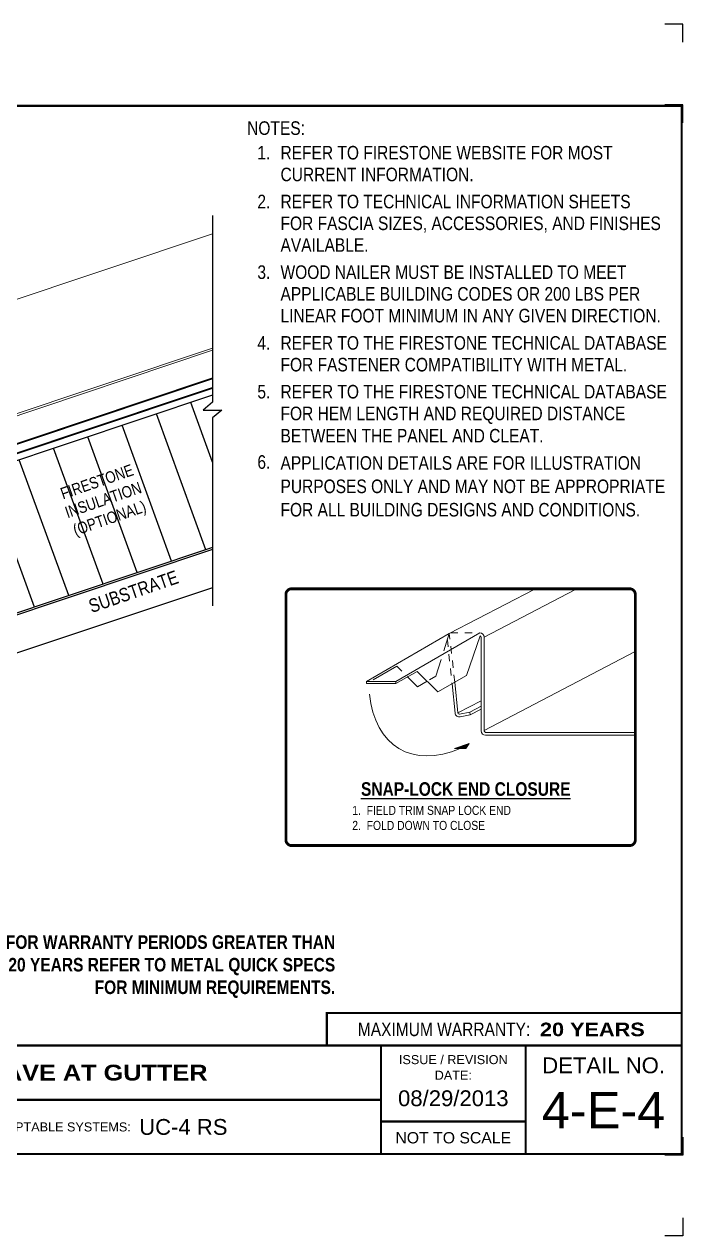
# Model space of a CAD drawing. Header units: inches. Extents: x 0 to 20, y 0 to 16.8.
# Drawn here: x 10.92 to 20.03, y 0 to 16.76 of the extents above; entities that cross this region are included whole.
import ezdxf
from ezdxf.enums import TextEntityAlignment as Align

# ---------------------------------------------------------------- set-up
doc = ezdxf.new("R2010")
doc.units = ezdxf.units.IN
doc.header["$MEASUREMENT"] = 0
doc.linetypes.add('DOT2', pattern=[0.125, 0, -0.125])
doc.linetypes.add('HIDDEN', pattern=[0.375, 0.25, -0.125])
doc.layers.get('0').update_dxf_attribs({"linetype": 'CONTINUOUS'})
doc.layers.get('DEFPOINTS').update_dxf_attribs({"linetype": 'CONTINUOUS'})
for name, color, linetype, lineweight in [('FSBP-ACCESSORY-FIRESTONE', 7, 'CONTINUOUS', 9), ('FSBP-PANEL', 7, 'CONTINUOUS', 9), ('FSBP-TRIMS', 7, 'CONTINUOUS', 9)]:
    doc.layers.add(name, color=color, linetype=linetype, lineweight=lineweight)
for name, color, linetype in [('FSBP-ANNO-NOTE', 7, 'CONTINUOUS'), ('FSBP-INSULATION', 7, 'CONTINUOUS'), ('FSBP-SUBSTRATE-GENERIC', 9, 'CONTINUOUS'), ('FSBP-TTLB', 7, 'CONTINUOUS'), ('FSBP-TTLB-BORDER', 7, 'CONTINUOUS'), ('FSBP-TTLB-TEXT', 7, 'CONTINUOUS'), ('FSBP-UNDERLAYMENT', 7, 'HIDDEN'), ('FSBP-WALL-CURB', 9, 'CONTINUOUS')]:
    doc.layers.add(name, color=color, linetype=linetype)
doc.styles.add('ARIAL', font='arial.ttf')
doc.styles.add('ARIAL_BOLD', font='')
doc.styles.add('ARIAL_NAR', font='ARIALN.TTF')
doc.styles.add('FSBP_ARIAL_NAR', font='ARIALN.TTF')
doc.styles.get('ARIAL_BOLD').set_extended_font_data('Arial Black')

# ---------------------------------------------------------------- blocks, each defined once
blk = doc.blocks.new('A$C486F1324')
at = {"layer": 'DEFPOINTS', "linetype": 'Continuous', "ltscale": 1.75}
for points in [[(20.031, 16.512), (20.031, 16.762), (19.781, 16.762)], [(20.031, 0.25), (20.031, 0), (19.781, 0)]]:
    blk.add_lwpolyline(points, dxfattribs=at)
at = {"layer": 'DEFPOINTS', "color": 1}
for points in [[(20.031, 15.396), (20.031, 15.646), (19.781, 15.646)], [(20.031, 1.365), (20.031, 1.115), (19.781, 1.115)]]:
    blk.add_lwpolyline(points, dxfattribs=at)
at = {"layer": 'FSBP-TTLB', "const_width": 0.0312}
blk.add_lwpolyline([(15.106, 2.631), (20.016, 2.631), (20.016, 3.082), (15.106, 3.082)], close=True, dxfattribs=at)
for points in [[(0.016, 2.631), (0.016, 1.131), (20.016, 1.131), (20.016, 2.631), (0.016, 2.631)], [(15.856, 2.631), (15.856, 1.131)], [(17.857, 2.631), (17.857, 1.131)], [(20.016, 2.631), (20.016, 1.131)], [(4.841, 1.881), (15.856, 1.881)], [(15.856, 1.582), (17.857, 1.582)]]:
    blk.add_lwpolyline(points, dxfattribs=at)
at = {"layer": 'FSBP-TTLB-BORDER', "const_width": 0.0312}
blk.add_lwpolyline([(20.016, 2.631), (20.016, 15.631), (0.016, 15.631), (0.016, 2.631)], dxfattribs=at)
at = {"layer": 'FSBP-TTLB-TEXT', "style": 'ARIAL_NAR'}
blk.add_text('MAXIMUM WARRANTY:', height=0.1875, dxfattribs=at).set_placement((17.921, 2.856), align=Align.MIDDLE_RIGHT)
at = {"layer": 'FSBP-TTLB-TEXT', "style": 'ARIAL'}
for s, height, p in [('ISSUE / REVISION', 0.125, (16.856, 2.437)), ('DETAIL NO.', 0.2188, (18.936, 2.358)), ('DATE:', 0.125, (16.856, 2.221)), ('NOT TO SCALE', 0.15625, (16.856, 1.356))]:
    blk.add_text(s, height=height, dxfattribs=at).set_placement(p, align=Align.MIDDLE_CENTER)
blk.add_text('ACCEPTABLE SYSTEMS:', height=0.125, dxfattribs=at).set_placement((10.308, 1.506), align=Align.MIDDLE_LEFT)
at = {"layer": 'FSBP-TTLB-TEXT'}
for tag, height, style, p in [('MAXIMUM_WARRANTY', 0.188, 'ARIAL_BOLD', (18.055, 2.855)), ('ACCPT_SYSTEMS', 0.219, 'ARIAL', (12.51, 1.506))]:
    blk.add_attdef(tag, text='', height=height, dxfattribs=dict(at, style=style)).set_placement(p, align=Align.MIDDLE_LEFT)
for tag, height, style, p in [('DETAIL_DESCP_LINE_1', 0.219, 'ARIAL_BOLD', (10.347, 2.257)), ('ISSUE_REV_DATE', 0.219, 'ARIAL', (16.856, 1.903)), ('DETAIL_NUMBER', 0.438, 'ARIAL', (18.935, 1.738))]:
    blk.add_attdef(tag, text='', height=height, dxfattribs=dict(at, style=style)).set_placement(p, align=Align.MIDDLE_CENTER)

msp = doc.modelspace()

# ---------------------------------------------------------------- hatches: boundary and pattern name
at = {"layer": 'FSBP-INSULATION'}
h = msp.add_hatch(dxfattribs=at)
h.set_pattern_fill('ANSI31', color=256, scale=4, angle=65, style=0)
h.set_pattern_definition([(110, (-0.13994, 2e-13), (-0.469846, -0.17101), [])])
h.paths.add_polyline_path([(13.52386, 11.316), (13.65378, 11.42363), (13.39394, 11.42363), (13.52386, 11.53126), (13.52386, 11.63107), (10.08462, 10.48032), (10.71923, 8.58367), (13.52386, 9.52209)])
h.paths.add_polyline_path([(11.59747, 9.57028), (12.713, 9.95439), (12.42907, 10.77898), (11.31354, 10.39487)], flags=24)
at = {"layer": 'FSBP-TRIMS'}
msp.add_hatch(color=256, dxfattribs=at).paths.add_polyline_path([(17.03011, 6.7431), (17.07525, 6.81156), (16.87456, 6.7431)])

# ---------------------------------------------------------------- linework, layer by layer
at = {"layer": 'FSBP-ACCESSORY-FIRESTONE'}
for p, q in [((17.24131, 8.28005), (17.24131, 6.98605)), ((17.28131, 6.9923), (17.28131, 8.28005)), ((16.83851, 7.63755), (16.88118, 7.23159)), ((16.92096, 7.23577), (16.87643, 7.65944)), ((17.08436, 7.24605), (16.94432, 7.21816)), ((17.09131, 7.20666), (17.08436, 7.24605)), ((16.95127, 7.17877), (17.09131, 7.20666)), ((17.30381, 6.92355), (19.37468, 6.92355)), ((17.31256, 6.96105), (19.37468, 6.96105))]:
    msp.add_line(p, q, dxfattribs=at)
for centre, radius, start, end in [((17.22131, 8.28005), 0.06, 0, 90), ((17.22131, 8.28005), 0.02, 0, 65.904288), ((16.94085, 7.23786), 0.06, 186, 280), ((16.94085, 7.23786), 0.02, 186, 280), ((17.30381, 6.98605), 0.0625, 180, 270), ((17.31256, 6.9923), 0.03125, 180, 270)]:
    msp.add_arc(centre, radius, start, end, dxfattribs=at)
at = {"layer": 'FSBP-ANNO-NOTE', "const_width": 0.03906}
for points in [[(14.54046, 8.67126), (14.54046, 8.87296, -0.41421356), (14.61859, 8.95109)], [(15.69213, 5.39845), (14.61859, 5.39845, -0.41421356), (14.54046, 5.47658), (14.54046, 8.87296)], [(14.61859, 8.95109), (19.29655, 8.95109, -0.41421356), (19.37468, 8.87296), (19.37468, 8.67126)], [(19.37468, 8.87296), (19.37468, 5.47658, -0.41421356), (19.29655, 5.39845), (14.61859, 5.39845)]]:
    msp.add_lwpolyline(points, format="xyb", dxfattribs=at)
msp.add_lwpolyline([(14.61859, 8.95109), (15.69213, 8.95109)], dxfattribs=at)
at = {"layer": 'FSBP-INSULATION'}
for p, q in [((13.52386, 11.63107), (10.08462, 10.48032)), ((13.52386, 9.52209), (8.36699, 7.79662))]:
    msp.add_line(p, q, dxfattribs=at)
at = {"layer": 'FSBP-PANEL', "linetype": 'DOT2', "ltscale": 0.5}
msp.add_line((16.81673, 8.34005, -10.098), (17.17232, 8.34005, -10.098), dxfattribs=at)
at = {"layer": 'FSBP-SUBSTRATE-GENERIC'}
for p, q in [((13.52386, 9.49361), (8.36699, 7.76815)), ((13.52386, 8.96637), (8.36699, 7.2409))]:
    msp.add_line(p, q, dxfattribs=at)
at = {"layer": 'FSBP-TRIMS'}
for p, q in [((13.52386, 13.86373), (6.58308, 11.54137)), ((13.52386, 12.28199), (7.05742, 10.11835)), ((13.52386, 12.25047), (7.07125, 10.09146)), ((16.80131, 8.33201, 2.0196), (17.97371, 8.94305, 0.13811)), ((17.28131, 8.28005, 2.0196), (18.53978, 8.93594)), ((16.80131, 8.33201), (15.65515, 7.67027, -1.60692)), ((17.22131, 8.34005, -2.42833), (16.06122, 7.67027, -4.0392)), ((17.22948, 8.29831, -2.0196), (17.03941, 7.75354, -2.0196)), ((17.28131, 6.9923, 2.0196), (19.37468, 8.08332, -1.33986)), ((16.35557, 7.80897, -4.0392), (16.06122, 7.63902, -4.0392)), ((16.2445, 7.71122, -2.0196), (16.35999, 7.59573, -2.0196)), ((16.35557, 7.80897, -4.0392), (16.64101, 7.52353, -4.0392)), ((17.03941, 7.75354, -2.0196), (16.64101, 7.52353, -2.0196)), ((16.06122, 7.67027, -4.0392), (15.65515, 7.67027, -4.0392)), ((16.06122, 7.63902, -4.0392), (15.65515, 7.63902, -4.0392)), ((16.49238, 7.67216), (16.35999, 7.59573, -2.0196)), ((16.92096, 7.23577, 2.0196), (17.24131, 7.40273, 1.5055)), ((17.08436, 7.24605, 2.0196), (17.24131, 7.32785, 1.76773)), ((17.09131, 7.20666, 2.0196), (17.24131, 7.28483, 1.77888)), ((16.87456, 6.7431, -2.0196), (17.07525, 6.81156, -2.0196)), ((17.03011, 6.7431, -2.0196), (16.87456, 6.7431, -2.0196)), ((17.07525, 6.81156, -2.0196), (17.03011, 6.7431, -2.0196))]:
    msp.add_line(p, q, dxfattribs=at)
at = {"layer": 'FSBP-TRIMS', "linetype": 'HIDDEN'}
for p, q in [((16.80131, 8.33201, 2.0196), (16.6157, 7.74336, 0.26325)), ((15.65515, 7.67027, -4.0392), (15.65515, 7.63902, -4.0392)), ((16.06122, 7.67027, -2.0196), (16.06122, 7.63902, -2.0196))]:
    msp.add_line(p, q, dxfattribs=at)
at = {"layer": 'FSBP-TRIMS', "linetype": 'HIDDEN', "ltscale": 0.35}
for p, q in [((16.77447, 8.24688), (16.83851, 7.63755)), ((16.87643, 7.65944), (16.80131, 8.33201)), ((16.07455, 7.88117, -2.0196), (16.2445, 7.71122, -2.0196)), ((16.6157, 7.74336), (16.49238, 7.67216))]:
    msp.add_line(p, q, dxfattribs=at)
at = {"layer": 'FSBP-TRIMS', "linetype": 'HIDDEN', "ltscale": 1.5}
msp.add_line((16.07455, 7.88117, -2.34529), (15.65515, 7.63902, -4.0392), dxfattribs=at)
at = {"layer": 'FSBP-TRIMS'}
msp.add_ellipse((17.14082, 8.51648, -2.0196), major_axis=(1.028, 1.78055), ratio=0.57735027, start_param=2.46811828, end_param=3.79697319, dxfattribs=at)
at = {"layer": 'FSBP-UNDERLAYMENT', "linetype": 'HIDDEN', "const_width": 0.025}
msp.add_lwpolyline([(13.52386, 11.86171), (10.75803, 10.93472, -0.17502736), (10.71559, 10.93573), (10.36263, 11.07271, 0.17502736), (10.32018, 11.07371), (8.59469, 10.49637)], format="xyb", dxfattribs=at)
msp.add_lwpolyline([(13.52386, 11.72993), (9.82973, 10.49389)], dxfattribs=at)
at = {"layer": 'FSBP-WALL-CURB'}
for p, q in [((13.52386, 14.11373), (13.52386, 11.53126)), ((13.52386, 11.53126), (13.39394, 11.42363)), ((13.39394, 11.42363), (13.65378, 11.42363)), ((13.65378, 11.42363), (13.52386, 11.316)), ((13.52386, 11.316), (13.52386, 8.71637))]:
    msp.add_line(p, q, dxfattribs=at)

# ---------------------------------------------------------------- block references
ref = msp.add_blockref('A$C486F1324', (0, 0))
ref.add_attrib('MAXIMUM_WARRANTY', '20 YEARS', dxfattribs={"layer": 'FSBP-TTLB-TEXT', "height": 0.1875, "style": 'ARIAL_BOLD'}).set_placement((18.0555, 2.85486), align=Align.MIDDLE_LEFT)
ref.add_attrib('DETAIL_NUMBER', '4-E-4', dxfattribs={"layer": 'FSBP-TTLB-TEXT', "height": 0.5, "style": 'ARIAL'}).set_placement((18.93504, 1.73767), align=Align.MIDDLE_CENTER)
ref.add_attrib('ISSUE_REV_DATE', '08/29/2013', dxfattribs={"layer": 'FSBP-TTLB-TEXT', "height": 0.21875, "style": 'ARIAL'}).set_placement((16.85632, 1.90258), align=Align.MIDDLE_CENTER)
ref.add_attrib('ACCPT_SYSTEMS', 'UC-4 RS', dxfattribs={"layer": 'FSBP-TTLB-TEXT', "height": 0.21875, "style": 'ARIAL'}).set_placement((12.51001, 1.50583), align=Align.MIDDLE_LEFT)
ref.add_attrib('DETAIL_DESCP_LINE_1', 'CLEATED SLIDING EAVE AT GUTTER ', dxfattribs={"layer": 'FSBP-TTLB-TEXT', "height": 0.21875, "style": 'ARIAL_BOLD'}).set_placement((10.34681, 2.2572), align=Align.MIDDLE_CENTER)

# ---------------------------------------------------------------- texts
at = {"layer": 'FSBP-ANNO-NOTE', "style": 'FSBP_ARIAL_NAR'}
for s, p in [('NOTES:', (14.00393, 15.32464)), ('REFER TO FIRESTONE WEBSITE FOR MOST', (14.46559, 14.98417)), ('CURRENT INFORMATION.', (14.46559, 14.68339)), ('REFER TO TECHNICAL INFORMATION SHEETS', (14.46559, 14.30839)), ('FOR FASCIA SIZES, ACCESSORIES, AND FINISHES', (14.46559, 14.00761)), ('AVAILABLE.', (14.46559, 13.70683)), ('WOOD NAILER MUST BE INSTALLED TO MEET', (14.46559, 13.33183)), ('APPLICABLE BUILDING CODES OR 200 LBS PER', (14.46559, 13.03105)), ('LINEAR FOOT MINIMUM IN ANY GIVEN DIRECTION.', (14.46559, 12.73027)), ('REFER TO THE FIRESTONE TECHNICAL DATABASE', (14.46559, 12.35274)), ('FOR FASTENER COMPATIBILITY WITH METAL.', (14.46559, 12.05196)), ('REFER TO THE FIRESTONE TECHNICAL DATABASE', (14.46559, 11.67777)), ('FOR HEM LENGTH AND REQUIRED DISTANCE', (14.46559, 11.37699)), ('BETWEEN THE PANEL AND CLEAT.', (14.46559, 11.06885))]:
    msp.add_text(s, height=0.1875, dxfattribs=at).set_placement(p, align=Align.MIDDLE_LEFT)
for s, p in [('1.', (14.23402, 14.98417)), ('2.', (14.23512, 14.30839)), ('3.', (14.23512, 13.33183)), ('4.', (14.23512, 12.35274)), ('5.', (14.23512, 11.67777)), ('6.', (14.23512, 10.70483))]:
    msp.add_text(s, height=0.1875, dxfattribs=at).set_placement(p, align=Align.MIDDLE_CENTER)
msp.add_text('SUBSTRATE', height=0.1875, rotation=19, dxfattribs=at).set_placement((12.43052, 8.91307), align=Align.MIDDLE_CENTER)
for s, insert, char_height, attachment_point in [('{\\fArial Narrow|b1|i0|c0|p34;\\LSNAP-LOCK END CLOSURE}', (17.02845, 6.0846), 0.1875, 8), ('1.  FIELD TRIM SNAP LOCK END\\P2.  FOLD DOWN TO CLOSE', (15.45835, 5.61285), 0.125, 7), ('{\\fArial Narrow|b1|i0|c0|p34;FOR WARRANTY PERIODS GREATER THAN\\P20 YEARS REFER TO METAL QUICK SPECS\\PFOR MINIMUM REQUIREMENTS.}', (15.2223, 4.15685), 0.1875, 3)]:
    msp.add_mtext(s, dxfattribs=dict(at, insert=insert, char_height=char_height, attachment_point=attachment_point))
at = {"layer": 'FSBP-INSULATION', "insert": (11.89943, 10.50859), "char_height": 0.16, "width": 1.3498981, "attachment_point": 2, "rotation": 19, "style": 'FSBP_ARIAL_NAR'}
msp.add_mtext('FIRESTONE INSULATION (OPTIONAL)', dxfattribs=at)
at = {"layer": 'FSBP-TRIMS', "style": 'FSBP_ARIAL_NAR'}
for s, p in [('APPLICATION DETAILS ARE FOR ILLUSTRATION', (14.46548, 10.59813)), ('PURPOSES ONLY AND MAY NOT BE APPROPRIATE', (14.46548, 10.27472)), ('FOR ALL BUILDING DESIGNS AND CONDITIONS.', (14.46548, 9.95132))]:
    msp.add_text(s, height=0.1875, dxfattribs=at).set_placement(p)

doc.saveas('drawing.dxf')
